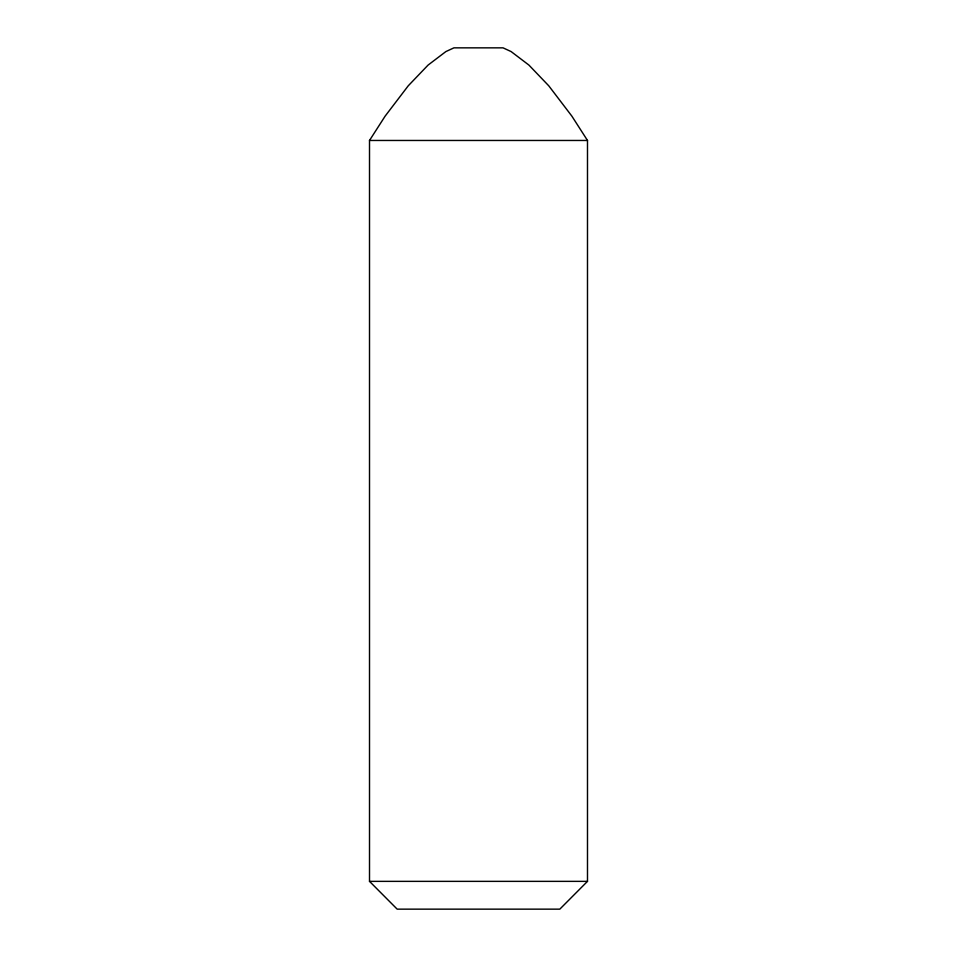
<?xml version="1.0" encoding="UTF-8"?>
<svg xmlns="http://www.w3.org/2000/svg" width="957" height="957" viewBox="0 0 957 957"><rect width="100%" height="100%" fill="white"/><g stroke="black" fill="none" stroke-linecap="round" stroke-linejoin="round"><path stroke-width="1.44" d="M369.51 140.464L385.109 116.168L408.232 85.819L428.09 65.076L445.89 51.57L453.941 47.85L503.047 47.85L511.11 51.57L528.91 65.076L548.768 85.819L571.891 116.168L587.49 140.464L587.49 881.361L559.821 909.15L397.179 909.15L369.51 881.361L369.51 140.464L587.49 140.464M369.51 881.361L587.49 881.361"/></g></svg>
